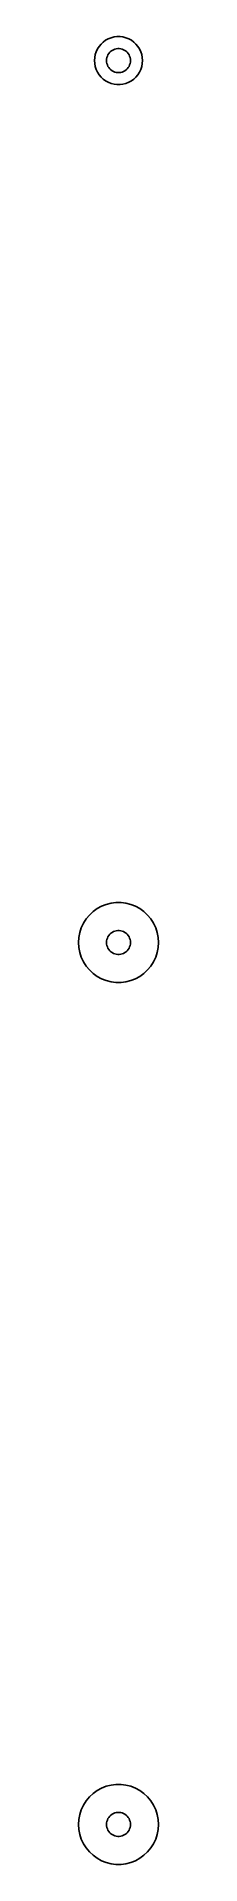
# Model space of a CAD drawing. Header units: metres. Extents: x -5 to 5, y 105 to 333.
import ezdxf

# ---------------------------------------------------------------- set-up
doc = ezdxf.new("R2010")
doc.units = ezdxf.units.M

msp = doc.modelspace()

# ---------------------------------------------------------------- linework, layer by layer
for p, q in [((-0.562134, 332.947), (-0.927048, 332.853)), ((-0.18837, 332.994), (-0.562134, 332.947)), ((0.18837, 332.994), (-0.18837, 332.994)), ((0.562134, 332.947), (0.18837, 332.994)), ((0.927048, 332.853), (0.562134, 332.947)), ((-2.90575, 330.746), (-2.97633, 330.376)), ((-2.78932, 331.104), (-2.90575, 330.746)), ((-2.62891, 331.445), (-2.78932, 331.104)), ((-2.42705, 331.763), (-2.62891, 331.445)), ((-2.1869, 332.054), (-2.42705, 331.763)), ((-1.91226, 332.312), (-2.1869, 332.054)), ((-1.60747, 332.533), (-1.91226, 332.312)), ((-1.27733, 332.714), (-1.60747, 332.533)), ((-1.39465, 330.552), (-1.31445, 330.723)), ((-1.31445, 330.723), (-1.21352, 330.882)), ((-0.927048, 332.853), (-1.27733, 332.714)), ((-1.21352, 330.882), (-1.09344, 331.027)), ((-1.09344, 331.027), (-0.956131, 331.156)), ((-0.956131, 331.156), (-0.803726, 331.266)), ((-0.803726, 331.266), (-0.638657, 331.357)), ((-0.638657, 331.357), (-0.463516, 331.427)), ((-0.463516, 331.427), (-0.281067, 331.473)), ((-0.281067, 331.473), (-0.094177, 331.497)), ((-0.094177, 331.497), (0.094177, 331.497)), ((0.094177, 331.497), (0.281067, 331.473)), ((0.281067, 331.473), (0.463516, 331.427)), ((0.463516, 331.427), (0.638657, 331.357)), ((0.638657, 331.357), (0.803726, 331.266)), ((0.803726, 331.266), (0.956131, 331.156)), ((1.27733, 332.714), (0.927048, 332.853)), ((0.956131, 331.156), (1.09344, 331.027)), ((1.09344, 331.027), (1.21352, 330.882)), ((1.21352, 330.882), (1.31445, 330.723)), ((1.60747, 332.533), (1.27733, 332.714)), ((1.31445, 330.723), (1.39465, 330.552)), ((1.91226, 332.312), (1.60747, 332.533)), ((2.1869, 332.054), (1.91226, 332.312)), ((2.42705, 331.763), (2.1869, 332.054)), ((2.62891, 331.445), (2.42705, 331.763)), ((2.78932, 331.104), (2.62891, 331.445)), ((2.90575, 330.746), (2.78932, 331.104)), ((2.97633, 330.376), (2.90575, 330.746)), ((-2.97633, 330.376), (-3, 330)), ((-3, 330), (-2.97633, 329.624)), ((-2.97633, 329.624), (-2.90575, 329.254)), ((-2.90575, 329.254), (-2.78932, 328.896)), ((-2.78932, 328.896), (-2.62891, 328.555)), ((-2.62891, 328.555), (-2.42705, 328.237)), ((-1.5, 330), (-1.48816, 330.188)), ((-1.48816, 329.812), (-1.5, 330)), ((-1.48816, 330.188), (-1.45287, 330.373)), ((-1.45287, 329.627), (-1.48816, 329.812)), ((-1.45287, 330.373), (-1.39465, 330.552)), ((-1.39465, 329.448), (-1.45287, 329.627)), ((-1.31445, 329.277), (-1.39465, 329.448)), ((-1.21352, 329.118), (-1.31445, 329.277)), ((-1.09344, 328.973), (-1.21352, 329.118)), ((-0.956131, 328.844), (-1.09344, 328.973)), ((-0.803726, 328.734), (-0.956131, 328.844)), ((-0.638657, 328.643), (-0.803726, 328.734)), ((-0.463516, 328.573), (-0.638657, 328.643)), ((-0.281067, 328.527), (-0.463516, 328.573)), ((-0.094177, 328.503), (-0.281067, 328.527)), ((0.094177, 328.503), (-0.094177, 328.503)), ((0.281067, 328.527), (0.094177, 328.503)), ((0.463516, 328.573), (0.281067, 328.527)), ((0.638657, 328.643), (0.463516, 328.573)), ((0.803726, 328.734), (0.638657, 328.643)), ((0.956131, 328.844), (0.803726, 328.734)), ((1.09344, 328.973), (0.956131, 328.844)), ((1.21352, 329.118), (1.09344, 328.973)), ((1.31445, 329.277), (1.21352, 329.118)), ((1.39465, 329.448), (1.31445, 329.277)), ((1.39465, 330.552), (1.45287, 330.373)), ((1.45287, 329.627), (1.39465, 329.448)), ((1.45287, 330.373), (1.48816, 330.188)), ((1.48816, 329.812), (1.45287, 329.627)), ((1.48816, 330.188), (1.5, 330)), ((1.5, 330), (1.48816, 329.812)), ((2.42705, 328.237), (2.62891, 328.555)), ((2.62891, 328.555), (2.78932, 328.896)), ((2.78932, 328.896), (2.90575, 329.254)), ((2.90575, 329.254), (2.97633, 329.624)), ((3, 330), (2.97633, 330.376)), ((2.97633, 329.624), (3, 330)), ((-2.42705, 328.237), (-2.1869, 327.946)), ((-2.1869, 327.946), (-1.91226, 327.688)), ((-1.91226, 327.688), (-1.60747, 327.467)), ((-1.60747, 327.467), (-1.27733, 327.286)), ((-1.27733, 327.286), (-0.927048, 327.147)), ((-0.927048, 327.147), (-0.562134, 327.053)), ((-0.562134, 327.053), (-0.18837, 327.006)), ((-0.18837, 327.006), (0.18837, 327.006)), ((0.18837, 327.006), (0.562134, 327.053)), ((0.562134, 327.053), (0.927048, 327.147)), ((0.927048, 327.147), (1.27733, 327.286)), ((1.27733, 327.286), (1.60747, 327.467)), ((1.60747, 327.467), (1.91226, 327.688)), ((1.91226, 327.688), (2.1869, 327.946)), ((2.1869, 327.946), (2.42705, 328.237)), ((-3.18712, 223.853), (-3.64484, 223.423)), ((-2.67912, 224.222), (-3.18712, 223.853)), ((-2.12889, 224.524), (-2.67912, 224.222)), ((-1.54507, 224.755), (-2.12889, 224.524)), ((-0.936905, 224.911), (-1.54507, 224.755)), ((-0.31395, 224.99), (-0.936905, 224.911)), ((0.31395, 224.99), (-0.31395, 224.99)), ((0.936905, 224.911), (0.31395, 224.99)), ((1.54507, 224.755), (0.936905, 224.911)), ((2.12889, 224.524), (1.54507, 224.755)), ((2.67912, 224.222), (2.12889, 224.524)), ((3.18712, 223.853), (2.67912, 224.222)), ((3.64484, 223.423), (3.18712, 223.853)), ((-4.84291, 221.243), (-4.96057, 220.627)), ((-4.64888, 221.841), (-4.84291, 221.243)), ((-4.38153, 222.409), (-4.64888, 221.841)), ((-4.04507, 222.939), (-4.38153, 222.409)), ((-3.64484, 223.423), (-4.04507, 222.939)), ((-1.09344, 221.027), (-0.956131, 221.156)), ((-0.956131, 221.156), (-0.803726, 221.266)), ((-0.803726, 221.266), (-0.638657, 221.357)), ((-0.638657, 221.357), (-0.463516, 221.427)), ((-0.463516, 221.427), (-0.281067, 221.473)), ((-0.281067, 221.473), (-0.094177, 221.497)), ((-0.094177, 221.497), (0.094177, 221.497)), ((0.094177, 221.497), (0.281067, 221.473)), ((0.281067, 221.473), (0.463516, 221.427)), ((0.463516, 221.427), (0.638657, 221.357)), ((0.638657, 221.357), (0.803726, 221.266)), ((0.803726, 221.266), (0.956131, 221.156)), ((0.956131, 221.156), (1.09344, 221.027)), ((4.04507, 222.939), (3.64484, 223.423)), ((4.38153, 222.409), (4.04507, 222.939)), ((4.64888, 221.841), (4.38153, 222.409)), ((4.84291, 221.243), (4.64888, 221.841)), ((4.96057, 220.627), (4.84291, 221.243)), ((-4.96057, 220.627), (-5, 220)), ((-5, 220), (-4.96057, 219.373)), ((-4.96057, 219.373), (-4.84291, 218.757)), ((-1.5, 220), (-1.48816, 220.188)), ((-1.48816, 219.812), (-1.5, 220)), ((-1.48816, 220.188), (-1.45287, 220.373)), ((-1.45287, 219.627), (-1.48816, 219.812)), ((-1.45287, 220.373), (-1.39465, 220.552)), ((-1.39465, 219.448), (-1.45287, 219.627)), ((-1.39465, 220.552), (-1.31445, 220.723)), ((-1.31445, 219.277), (-1.39465, 219.448)), ((-1.31445, 220.723), (-1.21352, 220.882)), ((-1.21352, 219.118), (-1.31445, 219.277)), ((-1.21352, 220.882), (-1.09344, 221.027)), ((-1.09344, 218.973), (-1.21352, 219.118)), ((-0.956131, 218.844), (-1.09344, 218.973)), ((1.09344, 218.973), (0.956131, 218.844)), ((1.09344, 221.027), (1.21352, 220.882)), ((1.21352, 219.118), (1.09344, 218.973)), ((1.21352, 220.882), (1.31445, 220.723)), ((1.31445, 219.277), (1.21352, 219.118)), ((1.31445, 220.723), (1.39465, 220.552)), ((1.39465, 219.448), (1.31445, 219.277)), ((1.39465, 220.552), (1.45287, 220.373)), ((1.45287, 219.627), (1.39465, 219.448)), ((1.45287, 220.373), (1.48816, 220.188)), ((1.48816, 219.812), (1.45287, 219.627)), ((1.48816, 220.188), (1.5, 220)), ((1.5, 220), (1.48816, 219.812)), ((4.84291, 218.757), (4.96057, 219.373)), ((5, 220), (4.96057, 220.627)), ((4.96057, 219.373), (5, 220)), ((-4.84291, 218.757), (-4.64888, 218.159)), ((-4.64888, 218.159), (-4.38153, 217.591)), ((-4.38153, 217.591), (-4.04507, 217.061)), ((-4.04507, 217.061), (-3.64484, 216.577)), ((-0.803726, 218.734), (-0.956131, 218.844)), ((-0.638657, 218.643), (-0.803726, 218.734)), ((-0.463516, 218.573), (-0.638657, 218.643)), ((-0.281067, 218.527), (-0.463516, 218.573)), ((-0.094177, 218.503), (-0.281067, 218.527)), ((0.094177, 218.503), (-0.094177, 218.503)), ((0.281067, 218.527), (0.094177, 218.503)), ((0.463516, 218.573), (0.281067, 218.527)), ((0.638657, 218.643), (0.463516, 218.573)), ((0.803726, 218.734), (0.638657, 218.643)), ((0.956131, 218.844), (0.803726, 218.734)), ((3.64484, 216.577), (4.04507, 217.061)), ((4.04507, 217.061), (4.38153, 217.591)), ((4.38153, 217.591), (4.64888, 218.159)), ((4.64888, 218.159), (4.84291, 218.757)), ((-3.64484, 216.577), (-3.18712, 216.147)), ((-3.18712, 216.147), (-2.67912, 215.778)), ((-2.67912, 215.778), (-2.12889, 215.476)), ((-2.12889, 215.476), (-1.54507, 215.245)), ((-1.54507, 215.245), (-0.936905, 215.089)), ((-0.936905, 215.089), (-0.31395, 215.01)), ((-0.31395, 215.01), (0.31395, 215.01)), ((0.31395, 215.01), (0.936905, 215.089)), ((0.936905, 215.089), (1.54507, 215.245)), ((1.54507, 215.245), (2.12889, 215.476)), ((2.12889, 215.476), (2.67912, 215.778)), ((2.67912, 215.778), (3.18712, 216.147)), ((3.18712, 216.147), (3.64484, 216.577)), ((-2.67912, 114.222), (-3.18712, 113.853)), ((-2.12889, 114.524), (-2.67912, 114.222)), ((-1.54507, 114.755), (-2.12889, 114.524)), ((-0.936905, 114.911), (-1.54507, 114.755)), ((-0.31395, 114.99), (-0.936905, 114.911)), ((0.31395, 114.99), (-0.31395, 114.99)), ((0.936905, 114.911), (0.31395, 114.99)), ((1.54507, 114.755), (0.936905, 114.911)), ((2.12889, 114.524), (1.54507, 114.755)), ((2.67912, 114.222), (2.12889, 114.524)), ((3.18712, 113.853), (2.67912, 114.222)), ((-4.64888, 111.841), (-4.84291, 111.243)), ((-4.38153, 112.409), (-4.64888, 111.841)), ((-4.04507, 112.939), (-4.38153, 112.409)), ((-3.64484, 113.423), (-4.04507, 112.939)), ((-3.18712, 113.853), (-3.64484, 113.423)), ((3.64484, 113.423), (3.18712, 113.853)), ((4.04507, 112.939), (3.64484, 113.423)), ((4.38153, 112.409), (4.04507, 112.939)), ((4.64888, 111.841), (4.38153, 112.409)), ((4.84291, 111.243), (4.64888, 111.841)), ((-4.96057, 110.627), (-5, 110)), ((-5, 110), (-4.96057, 109.373)), ((-4.84291, 111.243), (-4.96057, 110.627)), ((-1.5, 110), (-1.48816, 110.188)), ((-1.48816, 109.812), (-1.5, 110)), ((-1.48816, 110.188), (-1.45287, 110.373)), ((-1.45287, 109.627), (-1.48816, 109.812)), ((-1.45287, 110.373), (-1.39465, 110.552)), ((-1.39465, 109.448), (-1.45287, 109.627)), ((-1.39465, 110.552), (-1.31445, 110.723)), ((-1.31445, 109.277), (-1.39465, 109.448)), ((-1.31445, 110.723), (-1.21352, 110.882)), ((-1.21352, 110.882), (-1.09344, 111.027)), ((-1.09344, 111.027), (-0.956131, 111.156)), ((-0.956131, 111.156), (-0.803726, 111.266)), ((-0.803726, 111.266), (-0.638657, 111.357)), ((-0.638657, 111.357), (-0.463516, 111.427)), ((-0.463516, 111.427), (-0.281067, 111.473)), ((-0.281067, 111.473), (-0.094177, 111.497)), ((-0.094177, 111.497), (0.094177, 111.497)), ((0.094177, 111.497), (0.281067, 111.473)), ((0.281067, 111.473), (0.463516, 111.427)), ((0.463516, 111.427), (0.638657, 111.357)), ((0.638657, 111.357), (0.803726, 111.266)), ((0.803726, 111.266), (0.956131, 111.156)), ((0.956131, 111.156), (1.09344, 111.027)), ((1.09344, 111.027), (1.21352, 110.882)), ((1.21352, 110.882), (1.31445, 110.723)), ((1.31445, 110.723), (1.39465, 110.552)), ((1.39465, 109.448), (1.31445, 109.277)), ((1.39465, 110.552), (1.45287, 110.373)), ((1.45287, 109.627), (1.39465, 109.448)), ((1.45287, 110.373), (1.48816, 110.188)), ((1.48816, 109.812), (1.45287, 109.627)), ((1.48816, 110.188), (1.5, 110)), ((1.5, 110), (1.48816, 109.812)), ((4.96057, 110.627), (4.84291, 111.243)), ((5, 110), (4.96057, 110.627)), ((4.96057, 109.373), (5, 110)), ((-4.96057, 109.373), (-4.84291, 108.757)), ((-4.84291, 108.757), (-4.64888, 108.159)), ((-4.64888, 108.159), (-4.38153, 107.591)), ((-4.38153, 107.591), (-4.04507, 107.061)), ((-1.21352, 109.118), (-1.31445, 109.277)), ((-1.09344, 108.973), (-1.21352, 109.118)), ((-0.956131, 108.844), (-1.09344, 108.973)), ((-0.803726, 108.734), (-0.956131, 108.844)), ((-0.638657, 108.643), (-0.803726, 108.734)), ((-0.463516, 108.573), (-0.638657, 108.643)), ((-0.281067, 108.527), (-0.463516, 108.573)), ((-0.094177, 108.503), (-0.281067, 108.527)), ((0.094177, 108.503), (-0.094177, 108.503)), ((0.281067, 108.527), (0.094177, 108.503)), ((0.463516, 108.573), (0.281067, 108.527)), ((0.638657, 108.643), (0.463516, 108.573)), ((0.803726, 108.734), (0.638657, 108.643)), ((0.956131, 108.844), (0.803726, 108.734)), ((1.09344, 108.973), (0.956131, 108.844)), ((1.21352, 109.118), (1.09344, 108.973)), ((1.31445, 109.277), (1.21352, 109.118)), ((4.04507, 107.061), (4.38153, 107.591)), ((4.38153, 107.591), (4.64888, 108.159)), ((4.64888, 108.159), (4.84291, 108.757)), ((4.84291, 108.757), (4.96057, 109.373)), ((-4.04507, 107.061), (-3.64484, 106.577)), ((-3.64484, 106.577), (-3.18712, 106.147)), ((-3.18712, 106.147), (-2.67912, 105.778)), ((-2.67912, 105.778), (-2.12889, 105.476)), ((-2.12889, 105.476), (-1.54507, 105.245)), ((-1.54507, 105.245), (-0.936905, 105.089)), ((-0.936905, 105.089), (-0.31395, 105.01)), ((-0.31395, 105.01), (0.31395, 105.01)), ((0.31395, 105.01), (0.936905, 105.089)), ((0.936905, 105.089), (1.54507, 105.245)), ((1.54507, 105.245), (2.12889, 105.476)), ((2.12889, 105.476), (2.67912, 105.778)), ((2.67912, 105.778), (3.18712, 106.147)), ((3.18712, 106.147), (3.64484, 106.577)), ((3.64484, 106.577), (4.04507, 107.061))]:
    msp.add_line(p, q)

doc.saveas('drawing.dxf')
